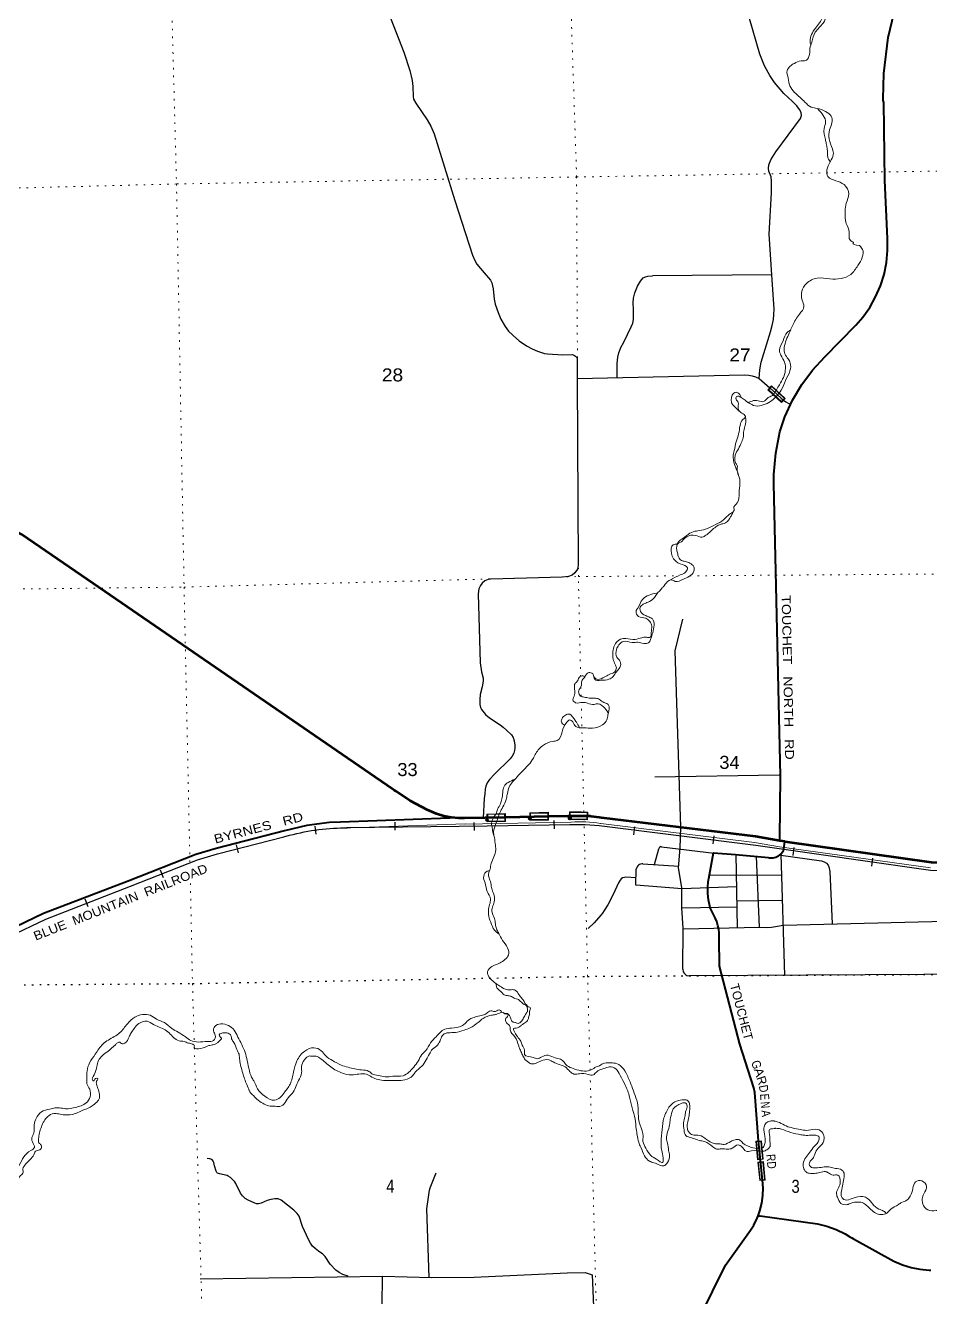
# Model space of a CAD drawing. Header units: feet. Extents: x 505285 to 763886, y -543582 to -353855.
# Drawn here: x 583289 to 595459, y -532897 to -515792 of the extents above; entities that cross this region are included whole.
import ezdxf
from ezdxf.enums import TextEntityAlignment as Align

# ---------------------------------------------------------------- set-up
doc = ezdxf.new("R2010")
doc.units = ezdxf.units.FT
doc.header["$LTSCALE"] = 70
doc.header["$PDMODE"] = 32
doc.header["$PDSIZE"] = 35
doc.linetypes.add('DOTTED', pattern=[1.5, 0.3, -1.2])
for name, color, linetype, lineweight in [('20', 7, 'Continuous', 70), ('26', 7, 'Continuous', 40), ('27', 7, 'Continuous', 13), ('29', 7, 'Continuous', 25), ('31', 7, 'Continuous', 13), ('34', 7, 'Continuous', 25), ('39', 7, 'Continuous', 13), ('57', 7, 'Continuous', 13), ('6', 7, 'DOTTED', 25), ('61', 7, 'Continuous', 13), ('7', 7, 'DOTTED', 13)]:
    doc.layers.add(name, color=color, linetype=linetype, lineweight=lineweight)
doc.layers.add('55', color=7, linetype='Continuous')

msp = doc.modelspace()

# ---------------------------------------------------------------- linework, layer by layer
at = {"layer": '20'}
for points in [[(589014.96, -526442.06), (588914.28, -526422.33), (588816.2, -526392.19), (588690.58, -526338.09), (588461.23, -526216.76), (588270.81, -526088.91), (588245.81, -526072.13), (588220.81, -526056.93), (584356.74, -523404.72), (583402.39, -522748.88), (583232.38, -522633.23), (582953.01, -522476.45), (582658.78, -522349.74), (580059.83, -521340.35), (574544.87, -519204.71), (572372.79, -518378.67)], [(593499.65, -526765.27), (595467.93, -527040.77), (595770.74, -527053.33), (596073.21, -527034.18), (596372.02, -526983.51), (596663.9, -526901.89), (596945.64, -526790.2), (597135.6, -526694.55), (601358.07, -524301.7), (602826.51, -523481.47), (603741, -523066.57), (603770.42, -523053.22), (603791, -523044.71), (604303, -522833.05)], [(593431.41, -526755.33), (593104.15, -526697.14), (591036.55, -526444.91), (591009.42, -526440.07), (590892, -526426.5), (590886.7, -526425.89), (590581.95, -526424.19), (590320.98, -526429.22), (589743.97, -526440.35), (589193.8, -526450.96), (589117.16, -526451.16), (589014.96, -526442.06)], [(593499.65, -526765.27), (593441.59, -526757.14), (593431.41, -526755.33)]]:
    msp.add_lwpolyline(points, dxfattribs=at)
at = {"layer": '26'}
msp.add_line((593200.74, -531316.95), (593146.69, -530790.57), dxfattribs=at)
for points in [[(593431.41, -526755.33), (593431.66, -526728.44), (593439.29, -525883.39), (593352.7, -521954.86), (593353.43, -521829.76), (593376.77, -521541.6), (593430.1, -521257.46), (593500.42, -521053.77), (593602.44, -520831.87), (593727.1, -520621.86), (593873.03, -520426.03), (594038.63, -520246.53), (594451.93, -519824.12), (594547.22, -519714.93), (594640.99, -519583.1), (594720.46, -519442.2), (594784.77, -519293.76), (594833.21, -519139.41), (594865.25, -518980.85), (594880.55, -518819.8), (594878.92, -518658.04), (594845.28, -517877.65), (594831.18, -516826.7), (594820.8, -516801.7), (594821.55, -516776.7), (594831.74, -516437.45), (594890.75, -515954.55), (594994.16, -515505.47)], [(589014.96, -526442.06), (588991.33, -526449.5), (587525.31, -526503.93), (587376.86, -526510.93), (587071.16, -526549.27), (586771.13, -526619.36), (585852.79, -526858.1), (585578.18, -526940.75), (584672.61, -527295.79), (583533, -527734.7), (583039.71, -527970.73)], [(593146.69, -530790.57), (593093.94, -530140.72), (593081.76, -530078.6), (592895.08, -529487.69), (592622.22, -528439.41), (592616.73, -528070.87), (592616.42, -528049.62), (592616.49, -528020.87), (592616.55, -527998.77), (592611.3, -527944.83), (592600.43, -527891.73), (592584.08, -527840.06), (592562.41, -527790.39), (592518.86, -527700.65), (592501.38, -527664.65), (592497.19, -527650.65), (592492.3, -527634.33), (592473.78, -527548.72), (592464.31, -527461.64), (592463.99, -527374.05), (592470.5, -527309.91), (592473.34, -527281.85), (592477.45, -527259.91), (592541.98, -526915.19), (592836.11, -526938.35), (593281.55, -526980.99), (593286.39, -526981.95), (593305.11, -526984.41), (593323.99, -526984.91), (593342.81, -526983.42), (593361.38, -526979.98), (593379.48, -526974.61), (593396.92, -526967.38), (593413.52, -526958.37), (593429.08, -526947.67), (593443.43, -526935.41), (593456.43, -526921.71), (593461.09, -526915.63), (593480.4, -526886.7), (593483.74, -526865.63), (593494.39, -526798.49), (593499.65, -526765.27)], [(593138.69, -531795.87), (593163.07, -531729.65), (593188.68, -531628.53), (593203.59, -531525.28), (593207.62, -531421.04), (593200.74, -531316.95)], [(592109.87, -533888.05), (592116.77, -533777.06), (592137.12, -533656.16), (592163.2, -533562.46), (592171.17, -533533.84), (592181.76, -533512.46), (592701.63, -532462.58), (593037.11, -531992.32), (593080.94, -531921.13), (593127.02, -531827.54), (593138.69, -531795.87)], [(593138.69, -531795.87), (593166.72, -531799.76), (593936.89, -531906.59), (594065.64, -531937.9), (594190.42, -531982.5), (594309.84, -532039.9), (594373.74, -532078.33), (594398.74, -532093.36), (594423.74, -532109.07), (594966.94, -532407.46), (595079.38, -532455.88), (595196.25, -532492.28), (595316.3, -532516.26), (595438.19, -532527.56), (595452.05, -532527.89), (595460.81, -532528.1)]]:
    msp.add_lwpolyline(points, dxfattribs=at)
at = {"layer": '29'}
for p, q in [((593326.59, -519143.25), (591718.05, -519157)), ((590707.98, -520541.21), (592956.67, -520488.49)), ((593422.87, -525871.84), (591749.57, -525898.84)), ((591747.65, -527074.49), (591805.43, -526862.15)), ((591842.36, -526834.45), (592548.19, -526921.02)), ((592840, -526935.05), (592857.62, -527924.48)), ((593157.07, -527918.29), (593118, -526967.05)), ((593444.51, -526934.49), (593496.25, -528565.38)), ((591589.93, -527065.34), (592072.86, -527093.95)), ((593453.66, -527223.04), (592489.4, -527216.21)), ((592852.63, -527647.28), (592119.77, -527662.98)), ((593464.29, -527558.15), (592851.28, -527568.72)), ((593474.81, -527889.48), (596148.21, -527822.87)), ((592136.08, -527939.4), (593157.07, -527918.29))]:
    msp.add_line(p, q, dxfattribs=at)
for points in [[(588162.08, -515598.94), (588377.88, -516149.53), (588456.36, -516397.45), (588488.37, -516530.7), (588497.66, -516612.31), (588501.79, -516748.67), (588506.95, -516784.82), (588538.96, -516835.44), (588691.78, -517062.7), (588740.31, -517146.37), (588782.64, -517248.64), (589063.49, -518145.28)], [(593326.59, -519143.25), (593287.62, -518597.73), (593320.66, -518044.05), (593320.66, -517887.03), (593313.44, -517828.15), (593284.53, -517749.64), (593279.36, -517713.49), (593284.53, -517664.93), (593312.4, -517597.79), (593378.49, -517490.36), (593708.9, -517044.1), (593723.37, -517000.72), (593717.16, -516961.46), (593696.52, -516922.22), (593659.35, -516872.63), (593601.52, -516812.71), (593485.87, -516705.28), (593361.98, -516560.66), (593295.88, -516465.62), (593225.68, -516335.47), (593163.72, -516176.38), (593023.29, -515697.07)], [(589063.49, -518145.28), (589300.98, -518880.79), (589330.92, -518954.12), (589358.8, -519000.61), (589457.92, -519120.44), (589540.53, -519215.48), (589560.14, -519251.63), (589577.7, -519335.31), (589590.09, -519471.66), (589605.57, -519538.8), (589643.78, -519653.47), (589680.94, -519740.24), (589738.25, -519840.95), (589786.26, -519901.39), (589837.89, -519953.04), (589850.29, -519963.37), (589926.69, -520031.54), (590027.89, -520099.73), (590101.19, -520140.01), (590172.44, -520169.97), (590227.16, -520191.66), (590268.98, -520201.47), (590308.74, -520207.16), (590515.25, -520219.56), (590639.15, -520215.42), (590655.15, -520219.03), (590672.19, -520227.82), (590696.45, -520246.93), (590704.71, -520259.32), (590709.37, -520269.14), (590708, -520297.05)], [(591246.39, -520520.69), (591243.7, -520338.86), (591251.96, -520254.15), (591268.48, -520194.24), (591295.33, -520121.93), (591334.56, -520049.62), (591433.69, -519843.02), (591455.37, -519794.46), (591466.73, -519747.98), (591466.73, -519607.49), (591461.57, -519525.88), (591466.73, -519458.74), (591482.22, -519385.39), (591520.42, -519297.59), (591560.69, -519228.38), (591594.76, -519186.03), (591626.77, -519170.53), (591656.72, -519161.24), (591718.05, -519157)], [(593154.42, -520540.81), (593161.65, -520424.08), (593182.31, -520320.78), (593306.21, -519913.77), (593328.93, -519827), (593345.45, -519746.43), (593353.71, -519680.31), (593355.77, -519605.94), (593326.59, -519143.25)], [(590708, -520297.05), (590709, -520544.05), (590722, -523051.05)], [(592956.67, -520488.49), (593017.09, -520493.29), (593060.46, -520501.55), (593105.89, -520518.08), (593154.42, -520540.81)], [(593154.42, -520540.81), (593295.88, -520664.77), (593451.79, -520802.16), (593481.74, -520831.08), (593514.78, -520854.84), (593576.73, -520887.9)], [(590722, -523051.05), (590710.14, -523103.31), (590678.13, -523153.93), (590641.99, -523183.88), (590591.4, -523203.51), (590504.66, -523211.77), (589546.44, -523236.57), (589509.27, -523240.7), (589463.83, -523261.36), (589430.79, -523290.28), (589406.01, -523323.34), (589385.36, -523368.8), (589377.1, -523434.91), (589401.88, -524360.5), (589422.53, -524484.47), (589443.18, -524567.11), (589444.22, -524607.41), (589430.79, -524682.81), (589404.98, -524789.22), (589397.75, -524856.36), (589398.78, -524923.51), (589407.04, -524960.7), (589422.53, -524988.58), (589475.19, -525055.74), (589506.17, -525084.67), (589542.31, -525112.55), (589670.35, -525195.19), (589710.62, -525227.22), (589757.08, -525265.43)], [(592102.29, -526573.17), (592026.57, -524201.11), (592126.27, -523776.22)], [(589757.08, -525265.43), (589823.18, -525331.56), (589845.9, -525365.66), (589860.35, -525410.07), (589869.64, -525468.96), (589870.68, -525503.05), (589865.51, -525540.24), (589854.16, -525577.42), (589833.5, -525618.75), (589808.72, -525653.87), (589596.01, -525858.41), (589527.86, -525932.79), (589498.43, -525975.66), (589480.88, -526021.11), (589470.56, -526062.43), (589463.84, -526122.86), (589457.65, -526186.91), (589445.26, -526445.17)], [(598807, -525746.05), (598778, -525714.05), (596121.28, -525823.79), (596136.13, -527021.83), (596146, -527862.05), (596156.62, -528548.42), (592213.86, -528570.49)], [(592129, -528481.05), (592133, -527930.05), (592116, -527657.05), (592116, -527384.05), (592070, -527120.05), (592090, -526855.05), (592099, -526571.05)], [(591842.36, -526834.45), (591833.32, -526833.87), (591828.16, -526834.91), (591822.48, -526836.46), (591817.32, -526840.07), (591811.64, -526847.3), (591805.43, -526862.15)], [(593445, -526950.05), (593993.18, -527026.28), (594030.35, -527038.68), (594059.26, -527057.27), (594079.92, -527084.13), (594090.24, -527104.79), (594102.63, -527166.77), (594136.8, -527872.99)], [(592849, -527373.05), (592120.53, -527400.12), (591498.03, -527350.83), (591502.45, -527136.66)], [(591589.93, -527065.34), (591574.91, -527066.05), (591560.46, -527068.12), (591545.48, -527073.28), (591533.61, -527081.03), (591523.28, -527090.33), (591513.99, -527103.76), (591508.83, -527113.57), (591506.25, -527122.35), (591502.45, -527136.66)], [(591500.57, -527252.11), (591361.68, -527243.74), (591344.64, -527246.32), (591318.32, -527254.07), (591298.18, -527268.01), (591283.21, -527282.99), (591262.56, -527320.18), (591192.34, -527479.27), (591118, -527615.63), (591072.04, -527693.62), (591048.81, -527728.22), (591027.13, -527756.12), (590934.2, -527859.42), (590855.73, -527935.87)], [(593157.07, -527918.29), (593259.03, -527918.82), (593319.95, -527914.69), (593374.67, -527907.45), (593474.81, -527889.48)], [(592129, -528481.05), (592133.64, -528517.92), (592143.68, -528536.9), (592158.19, -528550.3), (592167.12, -528557), (592183.86, -528565.93), (592213.86, -528570.49)], [(587626.35, -532610.84), (587558.21, -532588.11), (587506.58, -532561.25), (587462.18, -532527.16), (587387.84, -532448.65), (587318.65, -532344.32), (587288.71, -532312.29), (587230.58, -532273.42), (587184.42, -532236.88), (587149.31, -532203.83), (587122.46, -532166.64), (587094.59, -532113.95), (587016.11, -531940.4), (586967.58, -531800.95), (586941.77, -531766.85), (586896.33, -531721.4), (586726.99, -531585.04), (586687.75, -531568.51), (586640.26, -531568.51), (586586.56, -531578.84), (586541.13, -531593.3), (586458.52, -531628.43), (586421.35, -531634.62), (586394.5, -531634.63), (586371.79, -531626.36), (586285.05, -531589.17), (586243.75, -531564.38), (586208.64, -531529.26), (586181.79, -531492.07), (586117.25, -531362.42), (586103.32, -531341.24), (586078.54, -531314.39), (586045.49, -531283.4), (586017.09, -531262.22), (586000.06, -531254.47), (585896.8, -531233.81), (585882.86, -531229.16), (585873.57, -531221.93), (585864.27, -531213.67), (585855.5, -531196.62), (585830.72, -531126.37), (585821.94, -531081.44), (585814.2, -531064.39), (585803.35, -531050.45), (585793.03, -531042.18), (585783.73, -531035.99), (585768.77, -531031.34), (585731.59, -531027.2)], [(588719.52, -532625.1), (588685, -531703.05), (588720, -531453.05), (588729, -531423.05), (588813, -531219.05)], [(585637, -532644.05), (588096, -532607.05), (588747, -532625.05), (589322, -532624.05), (590572, -532566.05), (590813, -532560.05), (590911, -532590.05), (590962, -533878.05)], [(588021, -533929.05), (588084, -533003.05), (588090.09, -532606.89)]]:
    msp.add_lwpolyline(points, dxfattribs=at)
at = {"layer": '31'}
for p, q in [((593271.33, -520692.14), (593322.13, -520636.96)), ((593455.26, -520861.46), (593271.33, -520692.14))]:
    msp.add_line(p, q, dxfattribs=at)
msp.add_lwpolyline([(593282.63, -520691.67), (593322.59, -520648.26), (593494.74, -520806.75), (593454.79, -520850.15)], close=True, dxfattribs=at)
msp.add_lwpolyline([(593322.13, -520636.96), (593506.05, -520806.29), (593455.26, -520861.46)], dxfattribs=at)
at = {"layer": '34'}
for p, q in [((587197.14, -526666.88), (587182.61, -526557.23)), ((587607, -526575.05), (589495.12, -526555.17)), ((588262.04, -526613.39), (588258.42, -526502.84)), ((589326.34, -526618.51), (589324.21, -526507.92)), ((589496.08, -526555.13), (590609.07, -526533.69)), ((590401.3, -526592.22), (590399.17, -526481.63)), ((591471.1, -526675.28), (591484.5, -526565.49)), ((586153.6, -526915.21), (586126.29, -526808.02)), ((592536.74, -526796.53), (592550.13, -526686.74)), ((593611.03, -526954.29), (593626.37, -526844.75)), ((594668.25, -527098.34), (594683.59, -526988.8)), ((585144.66, -527252.73), (585104.28, -527149.75)), ((584132.04, -527645.02), (584091.96, -527541.93))]:
    msp.add_line(p, q, dxfattribs=at)
at = {"layer": '34', "lineweight": 13}
for p, q in [((587528.28, -526583.87), (589204.38, -526529.02)), ((589195.34, -526530.95), (590623.43, -526503.41))]:
    msp.add_line(p, q, dxfattribs=at)
at = {"layer": '34'}
for points in [[(590609.07, -526533.69), (590813.67, -526537.73), (591001.61, -526551.07), (593111.7, -526813.8), (595457.62, -527150.28), (595732.29, -527160.55), (596025.54, -527149.88), (596372.11, -527096.53), (596710.68, -527003.17), (596953.27, -526907.15), (597189.83, -526790.25), (602880.15, -523577.5), (603423.45, -523324.88), (604303.47, -522951.89)], [(583075.2, -528041.22), (583564.35, -527807.17), (584699.89, -527365.65), (585602.72, -527011.69), (585872.86, -526930.38), (586764.43, -526703.26), (586841.3, -526681.48), (586889.58, -526669), (586938.09, -526657.33), (586987.04, -526646.15), (587036.03, -526636.14), (587084.99, -526627.03), (587134.38, -526618.39), (587183.82, -526610.94)], [(587183.82, -526610.94), (587233.22, -526604.39), (587283.13, -526598.58), (587332.72, -526593.77), (587382.49, -526589.5), (587432.58, -526586.33), (587482.33, -526584.15), (587527.02, -526582.82), (587528.24, -526582.78), (587616.93, -526579.88)]]:
    msp.add_lwpolyline(points, dxfattribs=at)
at = {"layer": '34', "lineweight": 13}
for points in [[(591026.86, -526524.32), (593092.29, -526776.29), (593429.04, -526836.16), (595456.84, -527120)], [(583561.99, -527809.26), (584700.3, -527366.67), (585603.08, -527012.73), (585873.16, -526931.44), (586796.44, -526696.24)], [(581736.78, -528785.63), (582409.74, -528394.68), (583075.7, -528042.2), (583567.53, -527806.86)]]:
    msp.add_lwpolyline(points, dxfattribs=at)
for centre, radius, start, end in [((587589.79, -529446.72), 2863.5, 91.25526, 106.14834), ((590749.11, -527979.85), 1481.63, 79.39355, 94.67298)]:
    msp.add_arc(centre, radius, start, end, dxfattribs=at)
at = {"layer": '39'}
for points in [[(594503.93, -518751.85), (594418.5, -518718.3), (594424.4, -518714.11), (594399.76, -518696.78), (594365.82, -518571.26), (594326.1, -518453.96), (594311.09, -518289.7), (594325.88, -518180.77), (594358.33, -518057.24), (594296.27, -517932.59), (594186.15, -517879.7), (594077.97, -517824.75), (594108.11, -517624.96), (594151.44, -517529.23), (594139.1, -517453.27), (594096.76, -517315.96), (594101.21, -517197.3), (594132.43, -517099.93), (594123.74, -517011.81), (594045.5, -516949.92), (593933.67, -516907.13), (593854.82, -516891.46), (593770.37, -516823.73), (593629.71, -516691.43), (593566.74, -516602.96), (593545.58, -516501.16), (593530.44, -516399.17), (593572.85, -516339.62), (593627.98, -516301.78), (593717.43, -516268.92), (593777.6, -516265.07), (593824.21, -516211.42), (593837, -516102.55), (593862.5, -516015.4), (593908.76, -515883.41), (594015.55, -515759.62), (594052.31, -515646.01), (594029.44, -515554.31), (593977.79, -515507.67), (593869, -515498.94), (593807.48, -515524.93), (593692.12, -515498.32), (593638.34, -515447.73), (593606.58, -515394.46), (593602.76, -515334.32), (593662.33, -515244.11), (593709.07, -515194.47), (593806.42, -515157.35), (593881.08, -515100.83), (593923.44, -515039.28), (593957.58, -514971.95), (593989.04, -514882.6), (594030.97, -514806.99), (594077.52, -514751.33), (594126.26, -514701.63), (594151.52, -514606.45), (594154.63, -514576.22), (594171.73, -514477.27), (594133.78, -514351.88), (594152.04, -514224.77), (594155.27, -514132.26), (594176.76, -514045.23), (594198.43, -513964.22), (594251.43, -513856.13), (594273.1, -513775.12), (594327.21, -513570.58), (594366.65, -513478.98), (594416.19, -513322.79), (594426.42, -513195.93), (594414.26, -513059.7), (594501.28, -512946.56), (594624.32, -512828.3), (594699.35, -512717.54), (594757.16, -512635.42), (594808.16, -512527.4), (594850.76, -512473.87), (594900.53, -512392), (594947.27, -512276.07), (594943.45, -512215.92), (594906.39, -512186.92), (594849.76, -512108.3), (594871.48, -512029.3), (594988.56, -511913.23), (595109.22, -511849.28), (595228.3, -511799.44), (595314.34, -511720.48), (595434.46, -511572.18), (595505.66, -511467.56), (595536.27, -511416.4), (595595.96, -511396.5), (595654.79, -511414.79), (595718.74, -511402.8), (595751.9, -511435.93), (595815.97, -511427.95), (595914.97, -511378.72), (596016.58, -511349.51), (596131.7, -511301.8)], [(593892.58, -515092.12), (593848.65, -515091.78), (593785.01, -515113.81), (593688.8, -515189.07), (593598.57, -515262.13), (593538.26, -515328.25), (593508.26, -515399.48), (593537.52, -515503.04), (593624.03, -515572.71), (593698.81, -515586.5), (593808.94, -515573.09), (593929.65, -515577.44), (593995.12, -515615.62), (593967.24, -515757.08), (593911.07, -515827.1), (593859.41, -515913.04), (593840.11, -516006.04), (593845.28, -516044.05), (593850.14, -516063.18)], [(593943.88, -516914.79), (594017.02, -517005.02), (594047.92, -517096.48), (594026.25, -517177.5), (594044.86, -517327.59), (594056.54, -517381.47), (594072.77, -517519.58), (594078.42, -517573.64), (594114.25, -517628.79)], [(593375.49, -520790.44), (593451.26, -520694.35), (593507.73, -520568.08), (593568.1, -520437.68), (593572.92, -520331.06), (593545.12, -520275.67), (593498.88, -520208.78), (593492.26, -520122.6), (593558.72, -519927.73), (593605.76, -519821.84), (593695.76, -519674.46), (593754.85, -519568.2), (593732.23, -519484.52), (593728.65, -519366.11), (593789.81, -519261.8), (593934.32, -519189.08), (594105.47, -519199.93), (594256.06, -519195.33), (594385, -519139.16), (594481.88, -519019.69), (594540.78, -518907.41), (594543.65, -518802.87), (594503.93, -518751.85)], [(593580.48, -519886.32), (593532.31, -519918.49), (593475.47, -520032.72), (593427.03, -520158.75), (593447.16, -520226.43), (593494.19, -520319.41), (593505.68, -520433.56), (593480.3, -520524.73), (593426.99, -520622.78), (593345.35, -520757.77)], [(591699.3, -524036.23), (591723.04, -523957.16), (591742.03, -523854.13), (591719.46, -523772.46), (591672.43, -523745.77), (591615.42, -523721.4), (591570.28, -523690.64), (591553.92, -523614.81), (591596.88, -523573.32), (591660.34, -523545.27), (591735.25, -523496.78), (591775.77, -523441.3), (591851.53, -523354.62), (591876.79, -523325.72), (591942.99, -523255.4), (591978.89, -523246.27), (592023.73, -523267), (592135.38, -523237.48), (592216.62, -523198.84), (592276.86, -523130.71), (592275.04, -523070.5), (592223.32, -523021.86), (592160.35, -522999.68), (592109.67, -522985.16), (592072.25, -522944.11), (592056.32, -522882.33), (592044.58, -522826.44), (592053.1, -522775.96), (592080.36, -522747.01), (592108.17, -522736.11), (592135.37, -522705.15), (592180.46, -522667.61), (592296.43, -522648), (592389.58, -522671.27), (592437.11, -522647.72), (592501.85, -522595.53), (592556.61, -522545.64), (592619.71, -522505.55), (592665.53, -522492.1), (592728.87, -522460.03), (592759.73, -522416.91), (592780.78, -522382.11), (592811.15, -522322.93), (592818.63, -522304.62), (592812, -522284.74), (592860.02, -522210.96), (592884.18, -522079.65), (592896.3, -521948.71), (592892.6, -521892.57), (592861.51, -521795.09), (592856.65, -521767.12), (592858.84, -521706.79), (592835.67, -521671.34), (592828.19, -521623.36), (592832.57, -521568.99), (592874.26, -521485.35), (592919.66, -521391.56), (592941.51, -521316.57), (592947.29, -521242.07), (592967.08, -521165.13), (592975.78, -521120.67), (592972.19, -521068.55), (592963.19, -521036.69), (592907.65, -520994.19), (592876.37, -520956.98), (592871.21, -520918.97), (592867.07, -520848.79), (592848.4, -520829.27), (592850.96, -520780.98), (592913.69, -520795.14), (593008.17, -520862.56), (593106.01, -520907.78), (593208.11, -520894.62), (593307.16, -520847.4), (593375.49, -520790.44)], [(592913.73, -520790.71), (592865.5, -520730.32), (592845.24, -520724.91), (592792.12, -520762.69), (592779.77, -520819.31), (592789.62, -520879.28), (592822.83, -520914.42), (592874.79, -520971.09), (592897.36, -520986.47)], [(593345.35, -520757.77), (593325, -520772.53), (593273.46, -520796.2), (593212.79, -520850.28), (593180.61, -520849.26), (593099.75, -520833.65), (593059.83, -520842.9), (592998.87, -520861.04)], [(592968.06, -521064.66), (592928.81, -521095.99), (592896.86, -521169.28), (592878.23, -521284.35), (592845.24, -521389.82), (592818.7, -521509.15), (592805.01, -521587.91), (592815.34, -521663.92), (592859.2, -521785.12), (592876.6, -521828.78)], [(592805.37, -522331.14), (592736.55, -522381.46), (592650.44, -522458.41), (592535.69, -522518.16), (592458.47, -522556.68), (592352.78, -522584.01), (592268.81, -522598.63), (592181.94, -522648.42), (592130.81, -522687.21), (592068.87, -522735.5), (592054.57, -522757.84), (591996.76, -522773.66), (591976.19, -522890.8), (592002.46, -522962.32), (592090.93, -523029.92), (592189.06, -523085.18), (592166.61, -523140.1), (592093.47, -523180.5), (591960.99, -523244.99)], [(591775.23, -523423.24), (591673.62, -523452.46), (591588.79, -523505.27), (591522.1, -523625.82), (591499.28, -523668.7), (591531.52, -523738.03), (591628.68, -523761.17), (591682.28, -523805.74), (591710.33, -523869.16), (591702.96, -523957.77), (591690.72, -524018.41), (591640.46, -524017.94), (591576.33, -524023.91), (591486.59, -524046.74), (591363.68, -524036.43), (591291.58, -524044.66), (591207.73, -524129.58), (591188.01, -524208.53), (591193.23, -524314.83), (591217.38, -524382.39), (591234.9, -524430.07), (591212.38, -524482.98), (591137.11, -524519.43), (591071.82, -524553.57), (590986.33, -524584.3), (590925.77, -524547.95)], [(589660.77, -526391.85), (589665.96, -526380.3), (589709.72, -526298.61), (589750.92, -526198.92), (589767.05, -526134.15), (589801.56, -526012.57), (589857.72, -525942.55), (589941.39, -525851.61), (590011.49, -525777.16), (590056.28, -525729.59), (590118.04, -525645.34), (590152.25, -525580.01), (590255.39, -525468.39), (590376.47, -525418.49), (590440.42, -525406.49), (590505.17, -525288.01), (590567.61, -525159.55), (590604.91, -525130.28), (590647.92, -525157.09), (590687.89, -525216.14), (590795.04, -525236.97), (590915.69, -525239.31), (591049.01, -525195.06), (591107.3, -525129), (591121.37, -525062.28), (591136.1, -524951.35), (591118.94, -524915.72), (591066.07, -524895.24), (591008.58, -524854.81), (590951.81, -524838.46), (590869.37, -524836.96), (590800.61, -524822.99), (590749.99, -524810.48), (590735.15, -524784.81), (590727.79, -524740.85), (590765.64, -524663.36), (590768.02, -524609.05), (590808.55, -524553.57), (590862.95, -524491.65), (590915.82, -524512.13), (590944.11, -524583.58), (591026.92, -524597.12), (591134.98, -524581.77), (591190.17, -524545.94), (591234.47, -524482.31), (591280.96, -524424.64), (591284.49, -524342.18), (591240.63, -524287.27), (591237.48, -524182.91), (591265.77, -524121.78), (591328.63, -524073.66), (591445.63, -524088.17), (591523.94, -524085.78), (591628.96, -524102.66), (591674.65, -524085.19), (591699.3, -524036.23)], [(590814.33, -524545.36), (590771.92, -524538.62), (590734.38, -524559.85), (590707.78, -524610.89), (590680.46, -524637.83), (590672.73, -524714.4), (590673.09, -524792.74), (590650.99, -524859.7), (590686.34, -524898.8), (590780.65, -524893.91), (590847.27, -524903.93), (590934.22, -524921.36), (590962.09, -524912.47), (591059.74, -524951.67), (591122.66, -525033.4)], [(590737.95, -525229.65), (590696.3, -525161.64), (590666.79, -525116.34), (590635.46, -525077.12), (590606.62, -525053.9), (590548.69, -525065.71), (590503.79, -525109.27), (590495.08, -525153.73), (590537.79, -525202.36)], [(589871.75, -525927.83), (589778.2, -525971.1), (589725.5, -526022.93), (589707.91, -526105.82), (589694.46, -526192.61), (589674.31, -526257.51), (589638.34, -526330.92), (589617.04, -526393.38)], [(590004.33, -528938.72), (589979.03, -528891.76), (589935.22, -528838.86), (589893.19, -528777.87), (589852.36, -528757.02), (589820.23, -528758), (589757.87, -528755.89), (589702.87, -528731.45), (589633.14, -528685.37), (589563.18, -528631.26), (589508.85, -528562.61), (589503.38, -528514.57), (589561.61, -528446.5), (589670.65, -528396.97), (589735.58, -528350.79), (589784.01, -528291.06), (589771, -528193.03), (589703.72, -528094.64), (589648.36, -527991.88), (589622.62, -527938.43), (589608.63, -527874.57), (589596.35, -527800.62), (589563.62, -527715.24), (589564.12, -527665.01), (589588.09, -527593.97), (589595.65, -527511.38), (589571.13, -527431.78), (589553.01, -527364.03), (589534.52, -527284.25), (589516.64, -527224.53), (589521.26, -527178.18), (589536.05, -527135.55), (589551.82, -527058.73), (589587.36, -526971.27), (589612.62, -526876.09), (589606.06, -526791.92), (589588.66, -526681.97), (589583.8, -526653.99), (589610.4, -526536.67), (589660.8, -526391.78)], [(589617.04, -526393.38), (589556.12, -526536.32), (589565.49, -526580.23), (589575.83, -526656.24), (589588.09, -526685.8)], [(589532.7, -527157.75), (589498.75, -527164.81), (589450.44, -527228.56), (589469.35, -527322.39), (589496.9, -527436.05), (589542.22, -527539.12), (589530.35, -527611.8), (589514.77, -527694.64), (589525.83, -527794.74), (589567.38, -527905.96), (589595.06, -527957.35), (589657.51, -528009.25)], [(589617.54, -528670.62), (589639.04, -528747.46), (589678.16, -528778.41), (589725.86, -528827.17), (589784.45, -528837.43), (589825.03, -528850.26), (589869.99, -528875), (589904.43, -528883.99), (589947.63, -528916.82), (589986.81, -528949.77), (590011.21, -528959.07), (590041.52, -529048.81)], [(589692.8, -529063.21), (589690.55, -529055.24), (589659.58, -529028.06), (589591.98, -529052.23), (589575.67, -529044.69), (589515.68, -529054.56), (589466.51, -529090.21), (589396.72, -529108.41), (589320.97, -529128.8), (589265.42, -529152.59), (589196.96, -529214.95), (589155.58, -529242.33), (589019.9, -529274.59), (588925.89, -529289.52), (588810.34, -529389.47), (588736.46, -529472.07), (588669.34, -529578.58), (588618.59, -529628.34), (588571.01, -529716.17), (588509.18, -529798.41), (588365.94, -529913.27), (588229.53, -529921.45), (588127.25, -529928.59), (588032.21, -529909.4), (587947.15, -529887.89), (587907.97, -529854.94), (587808.92, -529835.87), (587720.08, -529822.51), (587535.61, -529769.89), (587417.21, -529709.22), (587326.92, -529647.7), (587264.5, -529577.29), (587166.85, -529538.09), (587043.57, -529582.03), (586939.09, -529715.79), (586893.38, -529865.83), (586847.98, -530025.91), (586765.22, -530146.96), (586712.76, -530206.82), (586639.5, -530243.2), (586507.23, -530188.99), (586409.83, -530091.52), (586360.31, -529982.55), (586345.59, -529960.91), (586299.97, -529847.8), (586271.75, -529712.06), (586242.31, -529602.48), (586196.8, -529493.39), (586145.58, -529394.51), (586096.49, -529299.59), (586018.31, -529239.71), (585917.13, -529216.68), (585833.83, -529253.37), (585817.52, -529312.13), (585841.36, -529369.65), (585819.33, -529438.63), (585737.37, -529453.18), (585613, -529461), (585513.89, -529439.92), (585440.09, -529391.95), (585341.71, -529328.67), (585257.75, -529276.99), (585156.93, -529199.72), (585053.02, -529152.68), (584967.05, -529101.06), (584760.84, -529127.45), (584660.99, -529214.87), (584556.14, -529336.59), (584483.31, -529387.02), (584331.61, -529488.08), (584227.25, -529625.85), (584152.28, -529738.62), (584117.47, -529850.17), (584116.24, -529942.61), (584116.6, -530020.94), (584153.04, -530096.16), (584158.14, -530198.46), (584104.35, -530280.45), (583965.43, -530338.93), (583829.32, -530357.15), (583746.57, -530345.61), (583686.28, -530345.45), (583618.43, -530361.58), (583503.01, -530399.25), (583433.33, -530487.76), (583405.76, -530572.97), (583403.13, -530685.54), (583382.26, -530726.35), (583382.62, -530804.69), (583410.97, -530878.15), (583361.98, -530919.82), (583266.08, -531005.11), (583201.39, -531125.6), (583177.29, -531192.62), (583194.45, -531228.26), (583179.24, -531256.85), (583074.76, -531324.32)], [(589969.36, -529502.72), (589949.71, -529451.09), (589903.6, -529388.22), (589872.02, -529340.97), (589854.93, -529307.35), (589852.07, -529279.31), (589886.02, -529272.25), (589951.43, -529242.13), (589978.88, -529219.19), (589988.67, -529210.86), (590039.79, -529173.14), (590054.64, -529132.51), (590067.05, -529077.89), (590068.27, -529051.74), (590076.61, -528995.24), (590050.27, -528988.01)], [(590004.19, -528938.8), (590009.67, -528945.27), (590019.62, -528955.72), (590029.58, -528966.18), (590037.04, -528977.63), (590043.02, -528985.09), (590050.11, -528987.96)], [(584708.92, -529337.95), (584751.34, -529278.4), (584813.65, -529212.21), (584851.25, -529192.99), (584907.11, -529179.23), (584986.45, -529210.95), (585088.42, -529260.07), (585169.95, -529297.75), (585235.96, -529353.99), (585298.01, -529412.36), (585375.47, -529448.16), (585407.71, -529451.2), (585464.54, -529469.55), (585529.4, -529487.65), (585560.25, -529510.82), (585556.9, -529533.02), (585647.8, -529548.32), (585757.14, -529508.82), (585813.06, -529497.07), (585860.76, -529479.54), (585893.98, -529448.4), (585924.9, -529407.28), (585908.35, -529391.71), (585895.39, -529361.98), (585919, -529345.19), (585968.96, -529335.63), (586027.67, -529349.9), (586056.81, -529383.16), (586061.92, -529419.16), (586091.49, -529466.47), (586132.55, -529561.64), (586161.33, -529625.2)], [(586293.66, -530096.56), (586295.74, -530107.06), (586358.41, -530185.5), (586399.9, -530228.42), (586481.97, -530284.17), (586559.37, -530317.97), (586646.01, -530325.36), (586730.28, -530320.78), (586767.58, -530291.52), (586823.38, -530209.47), (586889.4, -530133.12), (586927.07, -530049.61), (586974.48, -529955.76), (587003.39, -529848.41), (587001.63, -529790.21), (587039.12, -529700.68), (587109.89, -529648.3), (587158.26, -529652.85), (587182.29, -529650.11), (587243.32, -529674.36), (587325.63, -529738.13), (587395.72, -529796.26), (587550.99, -529879.9), (587674.26, -529902.25), (587772.4, -529891.22), (587874.99, -529894.11), (587946.48, -529932.1), (588124.75, -529978.89), (588279.48, -529978.18), (588389.79, -529970.79), (588498.46, -529909.22), (588531.26, -529864.03), (588617.3, -529785.06), (588679.01, -529698.81), (588720.88, -529621.2), (588763.17, -529557.64), (588829.8, -529501.36), (588871.73, -529425.76), (588903.98, -529362.5), (588975.54, -529336.21), (589069.91, -529333.33), (589187.46, -529299.61), (589269, -529271), (589375.3, -529197.45), (589444, -529143.12), (589557.23, -529099.49), (589607.25, -529091.93), (589645.03, -529078.73), (589710.87, -529062.66), (589745.67, -529083.69), (589773.96, -529088.85), (589772.8, -529117.01), (589749.38, -529139.82), (589759.29, -529201.79), (589802.97, -529250.68), (589806.37, -529296.78), (589869.46, -529389.26), (589921.35, -529510.21), (589936.8, -529555.94), (589964.78, -529617.36), (589992.65, -529674.76), (590009.44, -529698.36)], [(590042.05, -529048.52), (590020.81, -529077.3), (589986.43, -529136.6), (589953.75, -529185.81), (589914.32, -529211.12), (589879.82, -529200.12), (589837.23, -529187.36), (589815.94, -529147.83), (589796.47, -529102.23), (589779.93, -529086.66), (589757.47, -529075.29), (589736.01, -529078.8)], [(580300.91, -532706.7), (580349.47, -532650.98), (580398.51, -532611.32), (580457.23, -532559.3), (580508.04, -532511.55), (580671.96, -532482.44), (580804.17, -532468.36), (580876.64, -532472.17), (580978.19, -532440.95), (581025.84, -532355.12), (581153.92, -532337.15), (581237.71, -532316.51), (581326.67, -532267.59), (581407.53, -532216.91), (581462.54, -532175.06), (581513.17, -532121.28), (581511.53, -532067.1), (581469.61, -532010.12), (581450.52, -531910.27), (581439.51, -531812.17), (581410.2, -531706.6), (581388.36, -531649.01), (581402.42, -531582.29), (581399.51, -531485.96), (581380.96, -531404.17), (581372.08, -531376.32), (581433.29, -531340.3), (581512.28, -531227.4), (581556.76, -531169.8), (581583.35, -531118.77), (581594.49, -531088.3), (581617.43, -531049.43), (581691.79, -530982.88), (581747.16, -530953.06), (581829.42, -530948.54), (581947.58, -530934.89), (582023.34, -530914.5), (582117.34, -530899.57), (582223.21, -530944.55), (582282.41, -530974.88), (582324.21, -531027.84), (582402.02, -531141.98), (582458.53, -531216.58), (582519.31, -531299.1), (582642.27, -531377.7), (582748.32, -531428.7), (582845.48, -531451.85), (582971.07, -531417.88), (583053.03, -531403.32), (583126.35, -531368.94), (583175.27, -531325.27), (583223.41, -531255.5), (583258.34, -531214.26), (583253.35, -531182.27), (583260.41, -531149.91), (583308.67, -531084.16), (583367.21, -531026.12), (583411.32, -530956.48), (583424.59, -530929.96), (583482.27, -530910.12), (583507.22, -530871.19), (583500.53, -530849.3), (583471.33, -530814.03), (583465.8, -530763.98), (583477.43, -530683.27), (583503.11, -530602.14), (583538.95, -530524.71), (583587.39, -530464.98), (583672.52, -530422.2), (583737.01, -530428.27), (583815.74, -530439.92), (583955.93, -530423.59), (584035.28, -530389.02), (584142.49, -530345.57), (584201.63, -530307.61), (584262.3, -530253.53), (584277.76, -530232.97), (584283.73, -530164.49), (584263.23, -530084.76), (584245.41, -530027.05), (584246.2, -529986.85), (584263.3, -529954.19), (584231.11, -529953.17), (584207.87, -529982), (584195.64, -529976.35), (584211.47, -529901.54), (584248.35, -529791.94), (584270.02, -529710.92), (584320.28, -529645.11), (584394.88, -529586.58), (584498.69, -529497.04), (584528.08, -529472.03), (584557.96, -529463.09), (584580.65, -529482.48), (584626.65, -529475.05), (584682.45, -529392.99), (584708.92, -529337.95)], [(594250.2, -531633.87), (594337.03, -531647.29), (594390.63, -531625.57), (594480.68, -531612.77), (594555.46, -531626.56), (594611.01, -531669.05), (594673, -531725.42), (594740.72, -531771.56), (594801.26, -531779.75), (594867.15, -531765.69), (594894.48, -531738.74), (594971.02, -531678.15), (595028.28, -531644.26), (595069.72, -531618.89), (595143.04, -531584.51), (595185.7, -531532.99), (595220.75, -531429.47), (595258.24, -531339.94), (595342.33, -531329.33), (595404.81, -531401.75), (595367.63, -531501.32), (595347.6, -531570.23), (595362.38, -531660.17), (595448.77, -531725.83), (595561.27, -531724.4), (595651.51, -531717.63), (595701.04, -531694.02), (595727.63, -531642.99), (595800.47, -531592.55), (595864.66, -531522.29), (595948.88, -531449.42), (595998.9, -531441.86), (596070.45, -531481.86), (596156.17, -531525.44), (596171.44, -531565.15), (596167.84, -531645.62), (596205.14, -531682.64), (596286.12, -531702.27), (596377.57, -531669.34), (596455.16, -531576.58), (596531.03, -531560.2), (596620.47, -531593.63), (596681.19, -531607.84), (596810.49, -531563.72), (596920.57, -531482.01), (596949.05, -531360.62), (596989.28, -531295.11), (597091.74, -531293.99), (597219.39, -531328.25), (597303.9, -531331.7), (597362.19, -531331.93), (597448.9, -531275.04), (597475.07, -531209.96), (597508.85, -531130.59), (597507.45, -531084.43), (597499.86, -530966.14), (597529.62, -530886.89), (597579.69, -530881.35), (597665.48, -530926.94), (597764.1, -530998.25), (597841.61, -531036.06), (597936.23, -531041.2), (598035.35, -530995.99), (598046.73, -530907.26), (597991.62, -530812.52), (597952.99, -530665.05), (597945.63, -530621.08), (597950.69, -530522.5), (598038.39, -530365.14), (598078.12, -530349.87), (598214.65, -530345.7), (598368.41, -530312.88), (598451.35, -530264.15), (598480.37, -530227.1), (598438.15, -530160.09), (598315.44, -530089.51), (598268.28, -530058.81), (598203.67, -530048.73), (598163.51, -530049.96), (598131.51, -530054.96), (598075.16, -530052.66), (597987.06, -530063.38), (597954.63, -530054.33), (597943.2, -530008.48), (597951.9, -529964.02), (597975.39, -529876.92), (598002.05, -529827.9), (598095.52, -529662.33), (598168.73, -529491.36), (598252.16, -529392.39), (598341.43, -529287.22), (598404.53, -529247.12), (598480.34, -529228.74), (598559.26, -529246.42), (598600.69, -529287.33), (598653.49, -529372.1), (598727.66, -529432.11)], [(592117.91, -530238.57), (592022.19, -530263.63), (591920.94, -530371.18), (591865.01, -530515.51), (591845.83, -530678.8), (591834.62, -530839.85), (591862.04, -531015.78), (591859.97, -531080.13), (591774.24, -531036.54), (591696.36, -530986.69), (591631.09, -530888.25), (591592.21, -530799.04), (591594.11, -530728.68), (591553.41, -530579.26), (591529.7, -530459.46), (591523.2, -530311.01), (591487.07, -530179.53), (591441.02, -530052.37), (591378.36, -529907.65), (591308.71, -529797.28), (591220.73, -529745.73), (591140.23, -529742.16), (591056.02, -529748.75), (590992.86, -529786.84), (590960.98, -529795.85), (590931.41, -529814.83), (590854.01, -529847.33), (590755.5, -529846.32), (590652.13, -529817.33), (590574.62, -529779.53), (590483.54, -529691.91), (590412.66, -529673.99), (590317.13, -529638.74), (590231.34, -529659.44), (590171.83, -529685.36), (590115.07, -529669.02), (590001.35, -529630.3), (589997.52, -529570.16), (589969.36, -529502.72)], [(586161.33, -529625.2), (586166.18, -529665.97), (586176.38, -529744.2), (586205.29, -529858.13), (586256.3, -530012.88), (586293.66, -530096.56)], [(590009.44, -529698.36), (590042.41, -529725.47), (590085.43, -529752.28), (590145.6, -529748.43), (590222.94, -529713.93), (590325.04, -529700.77), (590386.19, -529729.03), (590471.67, -529764.59), (590546.99, -529796.44), (590609.11, -529856.82), (590664.41, -529891.28), (590738.64, -529887.01), (590853.46, -529895.55), (590926.04, -529903.38), (590965.05, -529864.02), (591064.17, -529818.81), (591143.82, -529794.28), (591224.98, -529819.93), (591286, -529910.47), (591354.26, -530040.96), (591411.32, -530199.92), (591445.8, -530343.5), (591486.61, -530496.93), (591500.66, -530629.08), (591515.19, -530711), (591534.17, -530806.84), (591562.33, -530874.28), (591614.1, -530991.22), (591678.53, -531061.56), (591739.49, -531083.81), (591816.82, -531115.6), (591871.4, -531125.98), (591922.27, -531080.23), (591949.48, -530982.98), (591937.5, -530919.07), (591922.42, -530819.09), (591908.43, -530755.23), (591923.95, -530670.39), (591949.15, -530573.2), (591959.01, -530500.58), (591985.92, -530393.3), (592006.73, -530350.48), (592041.96, -530319.27), (592115.22, -530282.88), (592169.43, -530281.23), (592185.07, -530332.98), (592164.98, -530399.88), (592156.88, -530464.41), (592137.22, -530545.36), (592144.27, -530645.58), (592168.54, -530717.16), (592243.87, -530749.01), (592349.43, -530783.95), (592420.25, -530799.87), (592530.92, -530870.81), (592584.1, -530901.33), (592646.22, -530895.41), (592730.79, -530900.87), (592792.73, -530888.93), (592871.77, -530844.33), (592922.76, -530868.89), (592978.85, -530929.45), (593049.07, -530925.3), (593196.55, -530930.6)], [(592117.91, -530238.57), (592160.64, -530236.35), (592205.5, -530260.27), (592220.45, -530314.11), (592220.45, -530367.94), (592211.48, -530448.68), (592193.54, -530532.42), (592187.55, -530604.19), (592191.75, -530639.66)], [(593364.57, -530528.18), (593336.01, -530518.65), (593296.33, -530526.59), (593248.72, -530548.81), (593220.15, -530601.18), (593220.15, -530664.66), (593229.67, -530720.21), (593236.02, -530786.87), (593228.09, -530839.24), (593196.35, -530883.68), (593191.55, -530884.83)], [(594864.86, -531765.9), (594828.03, -531734.74), (594764.88, -531706.54), (594678.36, -531636.87), (594611.81, -531562.56), (594482.51, -531540.4), (594379.08, -531575.7), (594290.67, -531576.39), (594256.9, -531523.18), (594261.23, -531466.81), (594278.4, -531369.86), (594297.63, -531274.86), (594289.61, -531208.82), (594246.29, -531171.97), (594161.41, -531156.48), (594090.53, -531138.56), (594010.27, -531143.02), (593916.15, -531153.93), (593843.26, -531136.07), (593826.22, -531104.45), (593874.11, -531026.65), (593902.47, -530967.53), (593946.29, -530887.85), (594016.39, -530813.39), (594026.92, -530762.85), (594012.51, -530684.95), (593938.7, -530636.99), (593816.41, -530646.75), (593729.89, -530643.36), (593632.78, -530622.22), (593541.64, -530598.89), (593451.89, -530555.43), (593342.32, -530520.61), (593329.66, -530520.32)], [(593193.19, -530884.8), (593067.93, -530884.54), (593004.9, -530860.36), (592935.36, -530820.29), (592887.78, -530775.55), (592829.49, -530775.32), (592771.87, -530797.16), (592684.68, -530837.99), (592628.21, -530831.68), (592549.66, -530826.05), (592345.36, -530715.78), (592276.91, -530711.84), (592219.78, -530683.45), (592196.66, -530650.01), (592191.75, -530639.66)], [(593375.68, -530621.81), (593332.83, -530626.57), (593294.74, -530636.1), (593289.98, -530661.49), (593291.57, -530701.16), (593299.51, -530750.36), (593299.51, -530797.98), (593302.68, -530850.35), (593294.74, -530875.74), (593269.35, -530901.13), (593220.15, -530926.53), (593196.51, -530930.6)], [(593363.05, -530620.75), (593425.85, -530624.53), (593543.64, -530665.12), (593683.39, -530701.03), (593746.06, -530713.18), (593828.51, -530714.68), (593914.91, -530714.05), (593957.68, -530732.83), (593957.13, -530781.06), (593899.26, -530861.17), (593833.42, -530943.53), (593783.21, -531011.35), (593745.6, -531096.87), (593755.7, -531164.86), (593799.5, -531217.76), (593860.1, -531227.96), (593936.34, -531223.62), (594008.2, -531207.37), (594044.22, -531202.25), (594084.92, -531219.08), (594148.14, -531249.29), (594212.45, -531249.34), (594243.59, -531348.83), (594225.46, -531413.66), (594195.45, -531484.88), (594205.37, -531546.85), (594250.2, -531633.87)]]:
    msp.add_spline(points, degree=3, dxfattribs=at)
at = {"layer": '55'}
for p in [(589494.69, -526475.29), (590071.6, -526457.9), (590607.6, -526438.9), (590607.6, -526446.9), (590607.6, -526454.9)]:
    msp.add_point(p, dxfattribs=at)
at = {"layer": '57'}
for p, q in [((589492.61, -526395.31), (589742.53, -526388.82)), ((589495.34, -526500.28), (589492.61, -526395.31)), ((589742.53, -526388.82), (589745.26, -526493.79)), ((590069.78, -526377.92), (590319.71, -526372.21)), ((590072.17, -526482.89), (590069.78, -526377.92)), ((590072.17, -526482.89), (590322.11, -526477.18)), ((590319.71, -526372.21), (590322.11, -526477.18)), ((590608.17, -526471.89), (590605.78, -526366.92)), ((590850.37, -526368.89), (590844.4, -526473.83)), ((589495.34, -526500.28), (589745.26, -526493.79))]:
    msp.add_line(p, q, dxfattribs=at)
at = {"layer": '57', "lineweight": 25}
for points in [[(589734.74, -526397.02), (589500.81, -526403.09), (589503.12, -526492.07), (589737.05, -526486)], [(590079.98, -526474.71), (590077.95, -526385.73), (590311.89, -526380.38), (590313.93, -526469.36)]]:
    msp.add_lwpolyline(points, close=True, dxfattribs=at)
at = {"layer": '57'}
for points in [[(590605.78, -526366.92), (590674.74, -526366.31), (590711.36, -526364.53), (590766.28, -526365.42), (590820.28, -526368.08), (590850.37, -526368.89)], [(590608.17, -526471.89), (590665.59, -526470.25), (590726, -526468.48), (590786.41, -526470.25), (590844.4, -526473.83)], [(590841.91, -526376.67), (590819.98, -526376.07), (590766.02, -526373.42), (590711.49, -526372.53), (590674.97, -526374.31), (590613.95, -526374.85), (590615.98, -526463.66)], [(590615.98, -526463.66), (590665.36, -526462.25), (590726, -526460.48), (590786.77, -526462.26), (590836.87, -526465.35), (590841.91, -526376.67)]]:
    msp.add_lwpolyline(points, dxfattribs=at)
at = {"layer": '6'}
msp.add_lwpolyline([(572630.59, -528788.63), (574762.5, -528798.02), (580226.43, -528713.51), (585534.95, -528673.93), (590847.8, -528577.97), (596156.62, -528548.42), (598847.8, -528495.7)], dxfattribs=at)
at = {"layer": '61'}
for p, q in [((593183.87, -530787.82), (593207.2, -531036.73)), ((593207.2, -531036.73), (593132.53, -531043.73)), ((593210.43, -531068.17), (593236.44, -531316.81)), ((593236.44, -531316.81), (593161.85, -531324.61))]:
    msp.add_line(p, q, dxfattribs=at)
for points in [[(593132.53, -531043.73), (593109.19, -530794.82), (593183.87, -530787.82)], [(593161.85, -531324.61), (593135.83, -531075.97), (593210.43, -531068.17)]]:
    msp.add_lwpolyline(points, dxfattribs=at)
for points in [[(593117.9, -530802.03), (593176.65, -530796.53), (593198.48, -531029.51), (593139.74, -531035.01)], [(593144.61, -531083.09), (593203.3, -531076.95), (593227.65, -531309.68), (593168.97, -531315.82)]]:
    msp.add_lwpolyline(points, close=True, dxfattribs=at)
at = {"layer": '7'}
for p, q in [((590760.73, -524813.03), (590757.7, -524681.8)), ((590796.69, -526367.96), (590762.57, -524892.37)), ((585560, -529535.18), (585587.33, -530474.66))]:
    msp.add_line(p, q, dxfattribs=at)
for points in [[(590754.61, -524547.88), (590723.49, -523202.25), (590699.75, -517829.49), (590523.23, -512521.66), (590353.46, -507237.73), (590193.31, -501939.44), (590020.32, -496615.43), (590004.68, -495965.5)], [(584642.51, -496101.9), (584633.67, -496729.72), (584745.75, -502033.49), (584987.25, -507363.44), (585177.17, -512582.48), (585320.52, -517923.46), (585422.07, -523344.07), (585501.73, -527105.55)], [(604170.39, -517805.26), (601305.29, -517835.04), (595968.67, -517742.91), (590699.75, -517829.49), (585320.52, -517923.46), (579974.7, -518058.6), (577312.85, -518159.98), (574518.5, -518132.82), (572366.94, -518142.4)], [(572498.76, -523465.59), (574645.55, -523466.27), (580110.2, -523405.85), (585422.07, -523344.07), (590723.49, -523202.25), (592063.66, -523192.94)], [(592220.9, -523191.84), (596088.35, -523164.97), (601355.01, -523136.7), (604303, -523096.05)], [(590880.72, -529841.03), (590847.8, -528577.97), (590799.05, -526470.03)], [(585506.44, -527327.57), (585534.95, -528673.93), (585557.72, -529456.58)], [(591189.34, -541206.78), (591124.66, -539133.69), (590986.05, -533882.95), (590882.27, -529900.53)], [(585587.33, -530474.66), (585688.78, -533962.37), (585754.45, -536409.93)]]:
    msp.add_lwpolyline(points, dxfattribs=at)

# ---------------------------------------------------------------- texts
at = {"layer": '27'}
for s, rotation, width, p in [('TOUCHET   NORTH   RD', 271.263, 1.2, (593455.73, -523452.69)), ('BYRNES   RD', 14.573, 1.2, (585842.56, -526793.33)), ('RD', 275.355, 0.85, (593249.63, -530973.34))]:
    msp.add_text(s, height=120, rotation=rotation, dxfattribs=dict(at, width=width)).set_placement(p)
msp.add_text('TOUCHET', height=120, rotation=284.59, dxfattribs=at).set_placement((592760.85, -528694.1))
for s, rotation, width, p in [('G', 287.532, 0.9, (593061.61, -529782.45)), ('A', 287.532, 1.1, (593098.57, -529885.68)), ('D', 281.093, 0.85, (593157.51, -530099.13)), ('E', 274.641, 0.8, (593168.84, -530203.43)), ('N', 274.641, 0.75, (593177.59, -530311.27)), ('A', 274.641, 0.85, (593186.92, -530426.17))]:
    msp.add_text(s, height=120, rotation=rotation, dxfattribs=dict(at, width=width)).set_placement(p, align=Align.CENTER)
msp.add_text('R', height=120, rotation=287.532, dxfattribs=at).set_placement((593133.29, -529995.59), align=Align.CENTER)
at = {"layer": '34', "width": 1.1}
msp.add_text('BLUE  MOUNTAIN  RAILROAD', height=120, rotation=21.719, dxfattribs=at).set_placement((583427.65, -528098.79))
at = {"layer": '7'}
for s, width, p in [('27', 1.1, (592753.03, -520310.1)), ('28', 1.1, (588081.25, -520578.31)), ('34', 1.05, (592618.55, -525787.97)), ('33', 1.05, (588289.54, -525884.39)), ('4', 0.85, (588139.77, -531487.41)), ('3', 0.85, (593588.94, -531488.71))]:
    msp.add_text(s, height=175, dxfattribs=dict(at, width=width)).set_placement(p)

doc.saveas('drawing.dxf')
